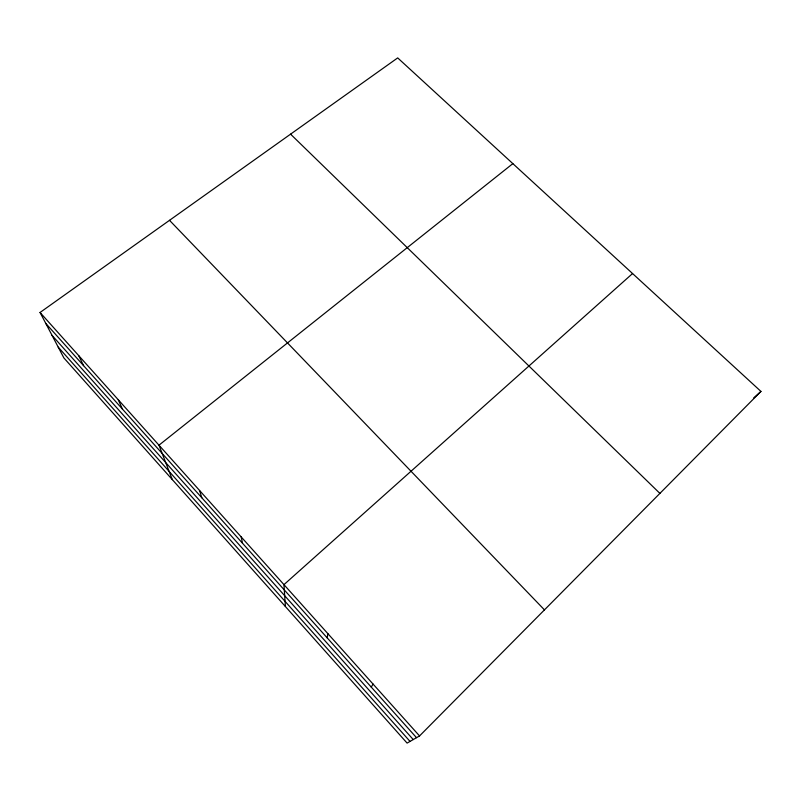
<?xml version="1.0" encoding="UTF-8"?>
<svg xmlns="http://www.w3.org/2000/svg" width="801" height="801" viewBox="0 0 801 801"><rect width="100%" height="100%" fill="white"/><g stroke="black" fill="none" stroke-linecap="round" stroke-linejoin="round"><path stroke-width="1.2" d="M327.188 637.856L327.909 633.681M371.243 687.088L373.086 684.094M419.544 735.939L760.95 391.419L397.696 57.902L40.05 312.48L63.88 357.937L407.098 743.098L419.544 735.939L40.05 312.48M753.751 397.867L760.95 391.419M632.56 273.541L283.954 584.64L285.396 606.517M512.85 163.634L158.978 445.176L172.305 479.619M290.573 134.157L659.894 493.396M169.512 220.325L544.46 609.881M45.787 323.424L416.52 737.681M52.065 335.389L413.236 739.563M58.203 347.113L410.032 741.406M78.658 355.554L83.594 365.677M118.278 399.769L122.383 409.021M199.529 490.432L201.842 497.801M241.171 536.9L242.533 543.268"/></g></svg>
